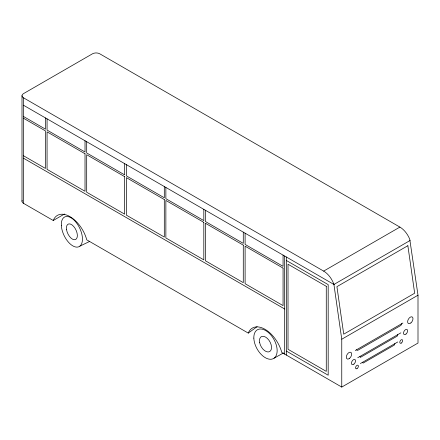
<?xml version="1.0" encoding="UTF-8"?>
<svg xmlns="http://www.w3.org/2000/svg" width="440" height="440" viewBox="0 0 440 440"><rect width="100%" height="100%" fill="white"/><g stroke="black" fill="none" stroke-linecap="round" stroke-linejoin="round"><path stroke-width="0.66" d="M397.743 334.642L397.298 336.072L360.333 357.412L359.953 356.461M394.933 343.596L394.268 345.114L363.105 363.11L362.604 362.263M401.803 323.653L400.873 325.424L357.627 350.394L356.395 349.866M22.176 200.47A5.126 2.959 0 0 0 23.502 203.33L53.246 220.501A25.24 14.575 60 0 1 70.004 216.645A25.24 14.575 60 0 1 86.768 239.855L248.27 333.097L257.12 326.661M53.246 220.501L64.471 214.016M399.9 227.09L99.748 53.796A5.126 2.959 0 0 0 92.493 53.796L23.502 93.627A5.126 2.959 0 0 0 23.502 97.818L323.653 271.106L399.9 227.09A16.148 9.322 60 0 1 409.767 239.333L418 295.213L418 343.052L341.759 387.074L281.793 352.451A25.278 14.597 60 0 0 265.034 329.307A25.278 14.597 60 0 0 248.27 333.097M23.502 105.248L333.922 284.466L410.163 240.449M341.759 387.074L341.759 339.229L418 295.213M355.295 350.504L402.903 323.015M357.736 357.742L400.873 332.838M360.366 363.556L397.743 341.974M274.038 358.215L283.47 352.941M79.899 246.142L89.601 241.461M286.325 260.469L328.18 284.631L328.18 375.221L286.325 351.054M23.502 116.485L45.474 129.173L45.474 117.931M23.502 118.245L45.474 130.928L45.474 168.443L23.502 155.76M23.502 158.213L284.691 309.007M323.653 271.106A16.148 9.322 60 0 1 333.52 283.349L334.02 284.746M333.52 283.349L333.663 284.317M333.922 284.466L341.759 339.229M286.325 256.988L286.325 355.069M284.691 256.047L284.691 354.123M283.063 255.101L283.063 266.343L245.108 244.431L245.108 233.189M243.282 232.139L243.282 243.375L205.332 221.463L205.332 210.227M203.819 209.358L203.819 220.594L165.869 198.682L165.869 187.446M164.307 186.544L164.307 197.78L126.357 175.868L126.357 164.632M124.636 163.636L124.636 174.878L86.686 152.966L86.686 141.724M85.019 140.762L85.019 152.004L47.063 130.092L47.063 118.85M23.502 97.818L23.502 203.33M22 95.722L22 201.234M407.864 245.702L336.925 286.655L343.723 334.169L414.661 293.216L407.864 245.702M326.271 286.308L288.019 264.226L288.019 349.289L326.271 371.377L326.271 286.308M85.019 153.758L47.063 131.852L47.063 169.362L85.019 191.274L85.019 153.758M124.636 176.632L86.686 154.721L86.686 192.236L124.636 214.148L124.636 176.632M164.307 199.54L126.357 177.628L126.357 215.138L164.307 237.05L164.307 199.54M203.819 222.354L165.869 200.442L165.869 237.952L203.819 259.864L203.819 222.354M243.282 245.135L205.332 223.223L205.332 260.739L243.282 282.645L243.282 245.135M283.063 268.098L245.108 246.191L245.108 283.701L283.063 305.613L283.063 268.098M61.342 225.511A16.495 8.635 64.3 0 0 77.842 247.055A16.495 8.635 64.3 0 0 76.489 222.86A16.495 8.635 64.3 0 0 61.342 225.511M66.528 229.521A8.547 4.472 64.3 0 0 75.537 239.536A8.547 4.472 64.3 0 0 73.607 226.369A8.547 4.472 64.3 0 0 66.528 229.521M253.836 338.113A16.495 9.675 60.8 0 0 271.689 359.178A16.495 9.675 60.8 0 0 270.952 335.093A16.495 9.675 60.8 0 0 253.836 338.113M259.595 342.386A8.547 5.011 60.8 0 0 269.588 351.626A8.547 5.011 60.8 0 0 267.295 338.371A8.547 5.011 60.8 0 0 259.595 342.386M349.63 358.276A3.79 2.189 -60 0 0 350.916 352.385A3.79 2.189 -60 0 0 346.412 356.274A3.79 2.189 -60 0 0 349.63 358.276M410.949 322.872A3.79 2.189 -60 0 0 412.236 316.982A3.79 2.189 -60 0 0 407.732 320.87A3.79 2.189 -60 0 0 410.949 322.872M353.952 364.084A2.898 1.672 -60 0 0 354.981 359.568A2.898 1.672 -60 0 0 351.527 362.5A2.898 1.672 -60 0 0 353.952 364.084M406.027 334.02A2.898 1.672 -60 0 0 407.055 329.505A2.898 1.672 -60 0 0 403.596 332.437A2.898 1.672 -60 0 0 406.027 334.02M356.994 368.632A2.008 1.161 -60 0 0 358.193 365.464A2.008 1.161 -60 0 0 355.735 366.927A2.008 1.161 -60 0 0 356.994 368.632M401.242 343.09A2.008 1.161 -60 0 0 402.435 339.922A2.008 1.161 -60 0 0 399.977 341.38A2.008 1.161 -60 0 0 401.242 343.09"/></g></svg>
